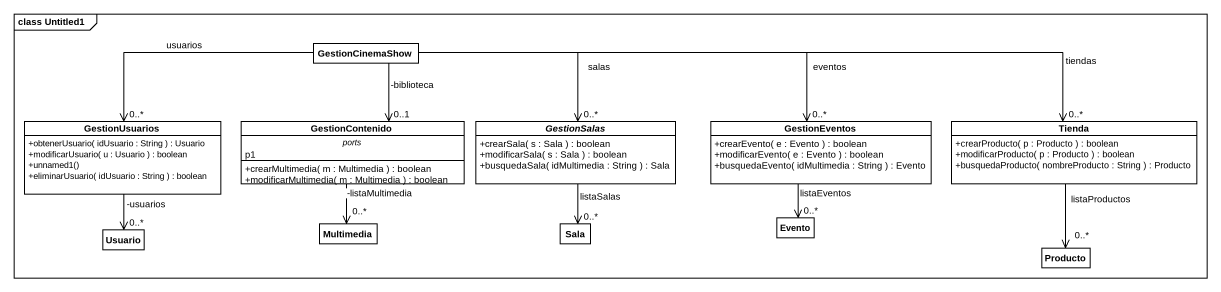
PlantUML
@startuml
mainframe class Untitled1
hide circle
hide empty members
skinparam classAttributeIconSize 0
class GestionCinemaShow
class GestionUsuarios {
  +obtenerUsuario( idUsuario : String ) : Usuario
  +modificarUsuario( u : Usuario ) : boolean
  +unnamed1()
  +eliminarUsuario( idUsuario : String ) : boolean
}
class GestionContenido {
  -- ports --
  p1
  --
  +crearMultimedia( m : Multimedia ) : boolean
  +modificarMultimedia( m : Multimedia ) : boolean
}
abstract class GestionSalas {
  +crearSala( s : Sala ) : boolean
  +modificarSala( s : Sala ) : boolean
  +busquedaSala( idMultimedia : String ) : Sala
}
class GestionEventos {
  +crearEvento( e : Evento ) : boolean
  +modificarEvento( e : Evento ) : boolean
  +busquedaEvento( idMultimedia : String ) : Evento
}
class Tienda {
  +crearProducto( p : Producto ) : boolean
  +modificarProducto( p : Producto ) : boolean
  +busquedaProducto( nombreProducto : String ) : Producto
}
class Multimedia
class Sala
class Evento
class Usuario
class Producto
GestionCinemaShow -left-> "0..*" GestionUsuarios : usuarios
GestionCinemaShow --> "0..1" GestionContenido : -biblioteca
GestionCinemaShow -right-> "0..*" GestionSalas : salas
GestionCinemaShow -right-> "0..*" GestionEventos : eventos
GestionCinemaShow -right-> "0..*" Tienda : tiendas
GestionUsuarios --> "0..*" Usuario : -usuarios
GestionContenido "0..*" --> Multimedia : -listaMultimedia
GestionSalas --> "0..*" Sala : listaSalas
GestionEventos --> "0..*" Evento : listaEventos
Tienda --> "0..*" Producto : listaProductos
@enduml
